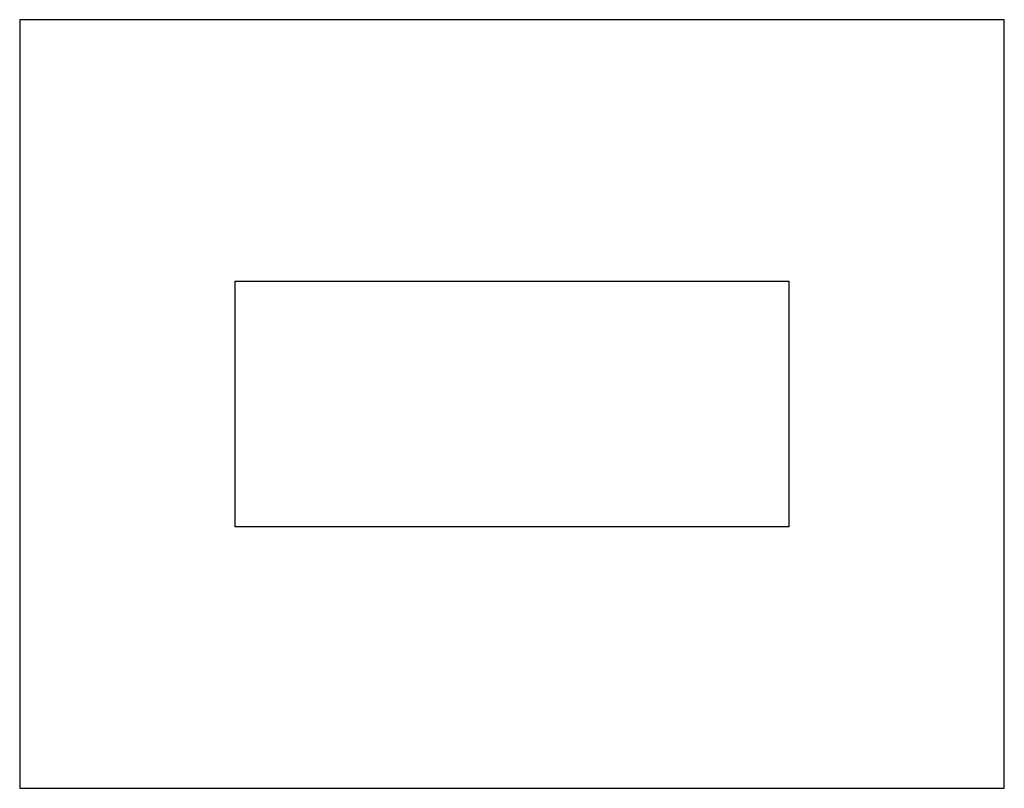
# Model space of a CAD drawing. Header units: millimetres. Extents: x -16 to 16, y -12.5 to 12.5.
import ezdxf

# ---------------------------------------------------------------- set-up
doc = ezdxf.new("R2010")
doc.units = ezdxf.units.MM
doc.layers.get('0').update_dxf_attribs({"linetype": 'CONTINUOUS'})

msp = doc.modelspace()

# ---------------------------------------------------------------- linework, layer by layer
for points in [[(16, -12.5), (16, 12.5), (-16, 12.5), (-16, -12.5)], [(-9, -4), (-9, 4), (9, 4), (9, -4)]]:
    msp.add_lwpolyline(points, close=True)

doc.saveas('drawing.dxf')
